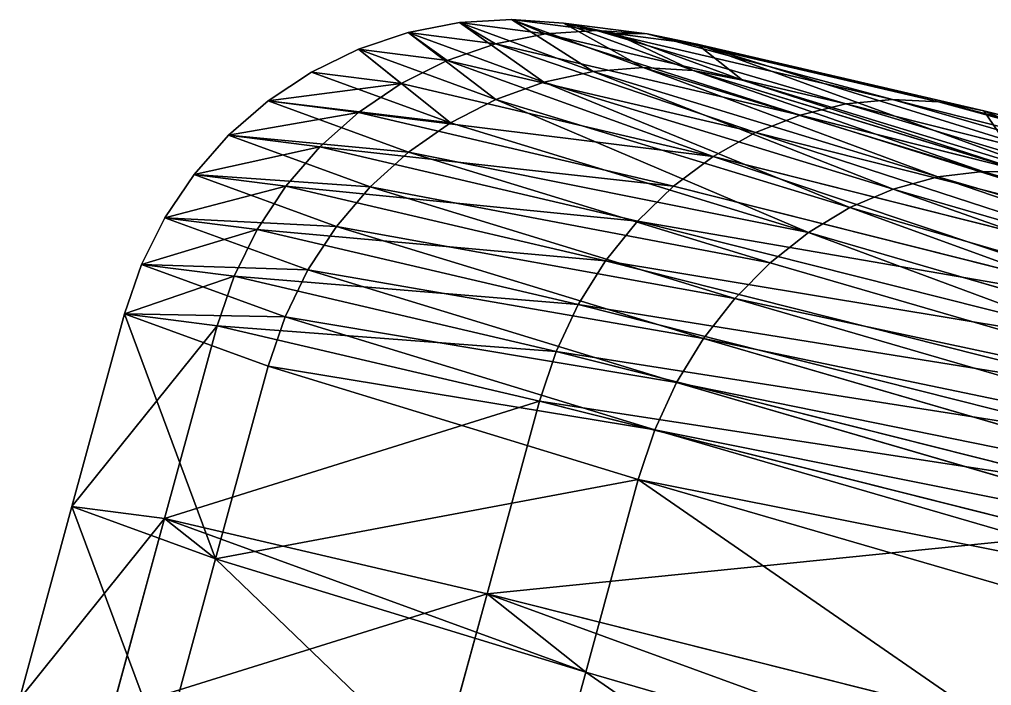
# Model space of a CAD drawing. Header units: millimetres. Extents: x 356.7 to 443, y 110.3 to 191.8.
# Drawn here: x 373.306 to 375.74, y 190.116 to 191.784 of the extents above; entities that cross this region are included whole.
import ezdxf

# ---------------------------------------------------------------- set-up
doc = ezdxf.new("R2010")
doc.units = ezdxf.units.MM

msp = doc.modelspace()

# ---------------------------------------------------------------- linework, layer by layer
at = {"extrusion": (0.263067, 0.964679, 0.013815)}
for p, q in [((374.5379, 191.7837, 75.0133), (374.4074, 191.7757, 75.0167)), ((374.5379, 191.7837, 75.0133), (374.868, 191.6633, 77.1404)), ((374.7506, 191.7564, 72.868), (374.5379, 191.7837, 75.0133)), ((374.6684, 191.7747, 75.0095), (374.5379, 191.7837, 75.0133)), ((374.4074, 191.7757, 75.0167), (374.279, 191.7507, 75.0197)), ((374.6233, 191.748, 72.8392), (374.4074, 191.7757, 75.0167)), ((374.4074, 191.7757, 75.0167), (374.7424, 191.6534, 77.1757)), ((374.7506, 191.7564, 72.868), (374.6233, 191.748, 72.8392)), ((374.6684, 191.7747, 75.0095), (374.9933, 191.6561, 77.1036)), ((374.7965, 191.7486, 75.0054), (374.6684, 191.7747, 75.0095)), ((374.8778, 191.7478, 72.8975), (374.6684, 191.7747, 75.0095)), ((375.4916, 191.5833, 70.8507), (374.7506, 191.7564, 72.868)), ((374.8778, 191.7478, 72.8975), (374.7506, 191.7564, 72.868)), ((374.279, 191.7507, 75.0197), (374.155, 191.7091, 75.0222)), ((374.498, 191.7226, 72.8117), (374.279, 191.7507, 75.0197)), ((374.279, 191.7507, 75.0197), (374.6187, 191.6267, 77.2089)), ((374.6233, 191.748, 72.8392), (374.498, 191.7226, 72.8117)), ((375.3754, 191.5722, 70.7917), (374.6233, 191.748, 72.8392)), ((374.7965, 191.7486, 75.0054), (375.1162, 191.6319, 77.0659)), ((375.0025, 191.7222, 72.9273), (374.7965, 191.7486, 75.0054)), ((375.6072, 191.5773, 70.9116), (374.8778, 191.7478, 72.8975)), ((375.0025, 191.7222, 72.9273), (374.8778, 191.7478, 72.8975)), ((374.155, 191.7091, 75.0222), (374.0375, 191.6517, 75.0241)), ((374.3768, 191.6807, 72.786), (374.155, 191.7091, 75.0222)), ((374.155, 191.7091, 75.0222), (374.4991, 191.5835, 77.2394)), ((374.498, 191.7226, 72.8117), (374.3768, 191.6807, 72.786)), ((375.2606, 191.5443, 70.7356), (374.498, 191.7226, 72.8117)), ((375.7203, 191.5545, 70.9733), (375.0025, 191.7222, 72.9273)), ((374.3768, 191.6807, 72.786), (374.2618, 191.623, 72.7624)), ((375.1492, 191.5002, 70.6833), (374.3768, 191.6807, 72.786)), ((374.868, 191.6633, 77.1404), (374.7424, 191.6534, 77.1757)), ((374.868, 191.6633, 77.1404), (375.7183, 191.4032, 79.1045)), ((374.9933, 191.6561, 77.1036), (374.868, 191.6633, 77.1404)), ((374.0375, 191.6517, 75.0241), (373.9285, 191.5795, 75.0256)), ((374.2618, 191.623, 72.7624), (374.0375, 191.6517, 75.0241)), ((374.0375, 191.6517, 75.0241), (374.3855, 191.5247, 77.2668)), ((374.7424, 191.6534, 77.1757), (374.6187, 191.6267, 77.2089)), ((374.7424, 191.6534, 77.1757), (375.6055, 191.3895, 79.1693)), ((375.1162, 191.6319, 77.0659), (374.9933, 191.6561, 77.1036)), ((374.9933, 191.6561, 77.1036), (375.8304, 191.4001, 79.0372)), ((374.2618, 191.623, 72.7624), (374.1549, 191.5505, 72.7414)), ((375.043, 191.4404, 70.6357), (374.2618, 191.623, 72.7624)), ((374.6187, 191.6267, 77.2089), (374.4991, 191.5835, 77.2394)), ((374.6187, 191.6267, 77.2089), (375.4939, 191.3591, 79.2304)), ((375.1162, 191.6319, 77.0659), (375.9399, 191.3801, 78.9684)), ((373.9285, 191.5795, 75.0256), (373.8298, 191.4937, 75.0264)), ((373.9285, 191.5795, 75.0256), (374.2799, 191.4512, 77.2904)), ((374.1549, 191.5505, 72.7414), (373.9285, 191.5795, 75.0256)), ((374.4991, 191.5835, 77.2394), (374.3855, 191.5247, 77.2668)), ((374.4991, 191.5835, 77.2394), (375.3855, 191.3125, 79.2867)), ((375.3754, 191.5722, 70.7917), (375.2606, 191.5443, 70.7356)), ((375.4916, 191.5833, 70.8507), (375.3754, 191.5722, 70.7917)), ((376.6125, 191.2603, 69.0138), (375.3754, 191.5722, 70.7917)), ((376.7104, 191.276, 69.0991), (375.4916, 191.5833, 70.8507)), ((375.6072, 191.5773, 70.9116), (375.4916, 191.5833, 70.8507)), ((376.8071, 191.2748, 69.1872), (375.6072, 191.5773, 70.9116)), ((375.7203, 191.5545, 70.9733), (375.6072, 191.5773, 70.9116)), ((374.1549, 191.5505, 72.7414), (374.0581, 191.4644, 72.7234)), ((374.9439, 191.3661, 70.5936), (374.1549, 191.5505, 72.7414)), ((375.2606, 191.5443, 70.7356), (375.1492, 191.5002, 70.6833)), ((376.515, 191.2281, 68.9327), (375.2606, 191.5443, 70.7356)), ((376.9009, 191.2568, 69.2765), (375.7203, 191.5545, 70.9733)), ((374.3855, 191.5247, 77.2668), (374.2799, 191.4512, 77.2904)), ((374.3855, 191.5247, 77.2668), (375.282, 191.2506, 79.3374)), ((373.8298, 191.4937, 75.0264), (373.7431, 191.3957, 75.0266)), ((373.8298, 191.4937, 75.0264), (374.1841, 191.3643, 77.3099)), ((374.0581, 191.4644, 72.7234), (373.8298, 191.4937, 75.0264)), ((375.1492, 191.5002, 70.6833), (375.043, 191.4404, 70.6357)), ((376.4196, 191.1799, 68.8574), (375.1492, 191.5002, 70.6833)), ((374.0581, 191.4644, 72.7234), (373.9729, 191.3662, 72.7086)), ((374.8536, 191.2785, 70.5578), (374.0581, 191.4644, 72.7234)), ((374.2799, 191.4512, 77.2904), (374.1841, 191.3643, 77.3099)), ((374.2799, 191.4512, 77.2904), (375.1853, 191.1744, 79.3816)), ((375.043, 191.4404, 70.6357), (374.9439, 191.3661, 70.5936)), ((376.3279, 191.1164, 68.7889), (375.043, 191.4404, 70.6357)), ((373.7431, 191.3957, 75.0266), (373.67, 191.2872, 75.0263)), ((373.7431, 191.3957, 75.0266), (374.0998, 191.2655, 77.3251)), ((373.9729, 191.3662, 72.7086), (373.7431, 191.3957, 75.0266)), ((375.7183, 191.4032, 79.1045), (375.6055, 191.3895, 79.1693)), ((375.7183, 191.4032, 79.1045), (377.031, 191.0214, 80.7716)), ((375.8304, 191.4001, 79.0372), (375.7183, 191.4032, 79.1045)), ((375.6055, 191.3895, 79.1693), (375.4939, 191.3591, 79.2304)), ((375.6055, 191.3895, 79.1693), (376.9379, 191.0019, 80.8614)), ((373.9729, 191.3662, 72.7086), (373.9009, 191.2576, 72.6973)), ((374.7736, 191.1791, 70.5289), (373.9729, 191.3662, 72.7086)), ((374.1841, 191.3643, 77.3099), (374.0998, 191.2655, 77.3251)), ((374.1841, 191.3643, 77.3099), (375.097, 191.0852, 79.4184)), ((374.9439, 191.3661, 70.5936), (374.8536, 191.2785, 70.5578)), ((376.2416, 191.0389, 68.7286), (374.9439, 191.3661, 70.5936)), ((375.4939, 191.3591, 79.2304), (375.3855, 191.3125, 79.2867)), ((375.4939, 191.3591, 79.2304), (376.845, 190.9661, 80.9462)), ((375.3855, 191.3125, 79.2867), (375.282, 191.2506, 79.3374)), ((375.3855, 191.3125, 79.2867), (376.7538, 190.9145, 81.0245)), ((373.67, 191.2872, 75.0263), (373.6116, 191.1702, 75.0253)), ((373.9009, 191.2576, 72.6973), (373.67, 191.2872, 75.0263)), ((373.67, 191.2872, 75.0263), (374.0283, 191.1564, 77.3356)), ((374.8536, 191.2785, 70.5578), (374.7736, 191.1791, 70.5289)), ((376.162, 190.9486, 68.6774), (374.8536, 191.2785, 70.5578)), ((373.9009, 191.2576, 72.6973), (373.8432, 191.1405, 72.6897)), ((374.7053, 191.0696, 70.5074), (373.9009, 191.2576, 72.6973)), ((374.0998, 191.2655, 77.3251), (374.0283, 191.1564, 77.3356)), ((374.0998, 191.2655, 77.3251), (375.0186, 190.9845, 79.4473)), ((375.282, 191.2506, 79.3374), (375.1853, 191.1744, 79.3816)), ((375.282, 191.2506, 79.3374), (376.6659, 190.848, 81.095)), ((374.7736, 191.1791, 70.5289), (374.7053, 191.0696, 70.5074)), ((376.0905, 190.847, 68.6362), (374.7736, 191.1791, 70.5289)), ((375.1853, 191.1744, 79.3816), (375.097, 191.0852, 79.4184)), ((375.1853, 191.1744, 79.3816), (376.5829, 190.7678, 81.1566)), ((373.6116, 191.1702, 75.0253), (373.569, 191.0465, 75.0238)), ((373.8432, 191.1405, 72.6897), (373.6116, 191.1702, 75.0253)), ((373.6116, 191.1702, 75.0253), (373.971, 191.039, 77.3412)), ((374.0283, 191.1564, 77.3356), (373.971, 191.039, 77.3412)), ((374.0283, 191.1564, 77.3356), (374.9515, 190.8742, 79.4678)), ((373.8432, 191.1405, 72.6897), (373.8008, 191.0168, 72.686)), ((374.6499, 190.9519, 70.4936), (373.8432, 191.1405, 72.6897)), ((375.097, 191.0852, 79.4184), (375.0186, 190.9845, 79.4473)), ((375.097, 191.0852, 79.4184), (376.5062, 190.6753, 81.2081)), ((374.7053, 191.0696, 70.5074), (374.6499, 190.9519, 70.4936)), ((376.0285, 190.736, 68.6057), (374.7053, 191.0696, 70.5074)), ((373.4375, 190.5642, 75.0169), (373.569, 191.0465, 75.0238)), ((373.569, 191.0465, 75.0238), (373.9287, 190.9152, 77.3419)), ((373.8008, 191.0168, 72.686), (373.569, 191.0465, 75.0238)), ((373.971, 191.039, 77.3412), (373.9287, 190.9152, 77.3419)), ((373.971, 191.039, 77.3412), (374.8968, 190.7559, 79.4795)), ((373.6693, 190.5344, 72.6791), (373.8008, 191.0168, 72.686)), ((374.6083, 190.828, 70.4877), (373.8008, 191.0168, 72.686)), ((375.0186, 190.9845, 79.4473), (374.9515, 190.8742, 79.4678)), ((375.0186, 190.9845, 79.4473), (376.437, 190.572, 81.2487)), ((374.6499, 190.9519, 70.4936), (374.6083, 190.828, 70.4877)), ((375.9768, 190.6174, 68.5865), (374.6499, 190.9519, 70.4936)), ((373.7972, 190.4329, 77.335), (373.9287, 190.9152, 77.3419)), ((373.9287, 190.9152, 77.3419), (374.8554, 190.6319, 79.4822)), ((374.9515, 190.8742, 79.4678), (374.8968, 190.7559, 79.4795)), ((374.9515, 190.8742, 79.4678), (376.3765, 190.4596, 81.2776)), ((374.4768, 190.3457, 70.4808), (374.6083, 190.828, 70.4877)), ((375.9365, 190.4932, 68.5788), (374.6083, 190.828, 70.4877)), ((374.8968, 190.7559, 79.4795), (374.8554, 190.6319, 79.4822)), ((374.8968, 190.7559, 79.4795), (376.3259, 190.3402, 81.2945)), ((374.7239, 190.1495, 79.4753), (374.8554, 190.6319, 79.4822)), ((374.8554, 190.6319, 79.4822), (376.2859, 190.2157, 81.2989)), ((373.306, 190.0818, 75.01), (373.4375, 190.5642, 75.0169)), ((373.4375, 190.5642, 75.0169), (373.6693, 190.5344, 72.6791)), ((373.7972, 190.4329, 77.335), (373.4375, 190.5642, 75.0169)), ((373.5378, 190.0521, 72.6722), (373.6693, 190.5344, 72.6791)), ((373.6693, 190.5344, 72.6791), (374.4768, 190.3457, 70.4808)), ((373.6656, 189.9505, 77.328), (373.7972, 190.4329, 77.335)), ((374.7239, 190.1495, 79.4753), (373.7972, 190.4329, 77.335)), ((374.3453, 189.8634, 70.4739), (374.4768, 190.3457, 70.4808)), ((374.4768, 190.3457, 70.4808), (375.805, 190.0108, 68.5719)), ((374.5923, 189.6672, 79.4684), (374.7239, 190.1495, 79.4753)), ((376.1544, 189.7334, 81.292), (374.7239, 190.1495, 79.4753))]:
    msp.add_line(p, q, dxfattribs=at)

# ---------------------------------------------------------------- meshes
at = {"color": 160, "true_color": 0x3232ff}
mesh = msp.add_polyface(dxfattribs=at)
corners = [(374.7424, 191.6534, 77.1757), (374.5379, 191.7837, 75.0133), (374.4074, 191.7757, 75.0167), (374.868, 191.6633, 77.1404)]
mesh.append_faces([[corners[k] for k in face] for face in [(0, 1, 2), (1, 0, 3)]], dxfattribs={"vtx0": -1, "color": 160})
mesh = msp.add_polyface(dxfattribs=at)
corners = [(374.5379, 191.7837, 75.0133), (374.6233, 191.748, 72.8392), (374.4074, 191.7757, 75.0167), (374.7506, 191.7564, 72.868)]
mesh.append_faces([[corners[k] for k in face] for face in [(0, 1, 2), (1, 0, 3)]], dxfattribs={"vtx0": -1, "color": 160})
mesh = msp.add_polyface(dxfattribs=at)
corners = [(374.868, 191.6633, 77.1404), (374.6684, 191.7747, 75.0095), (374.5379, 191.7837, 75.0133), (374.9933, 191.6561, 77.1036)]
mesh.append_faces([[corners[k] for k in face] for face in [(0, 1, 2), (1, 0, 3)]], dxfattribs={"vtx0": -1, "color": 160})
mesh = msp.add_polyface(dxfattribs=at)
corners = [(374.6684, 191.7747, 75.0095), (374.7506, 191.7564, 72.868), (374.5379, 191.7837, 75.0133), (374.8778, 191.7478, 72.8975)]
mesh.append_faces([[corners[k] for k in face] for face in [(0, 1, 2), (1, 0, 3)]], dxfattribs={"vtx0": -1, "color": 160})
mesh = msp.add_polyface(dxfattribs=at)
corners = [(374.6187, 191.6267, 77.2089), (374.4074, 191.7757, 75.0167), (374.279, 191.7507, 75.0197), (374.7424, 191.6534, 77.1757)]
mesh.append_faces([[corners[k] for k in face] for face in [(0, 1, 2), (1, 0, 3)]], dxfattribs={"vtx0": -1, "color": 160})
mesh = msp.add_polyface(dxfattribs=at)
corners = [(374.4074, 191.7757, 75.0167), (374.498, 191.7226, 72.8117), (374.279, 191.7507, 75.0197), (374.6233, 191.748, 72.8392)]
mesh.append_faces([[corners[k] for k in face] for face in [(0, 1, 2), (1, 0, 3)]], dxfattribs={"vtx0": -1, "color": 160})
mesh = msp.add_polyface(dxfattribs=at)
corners = [(374.7506, 191.7564, 72.868), (375.3754, 191.5722, 70.7917), (374.6233, 191.748, 72.8392), (375.4916, 191.5833, 70.8507)]
mesh.append_faces([[corners[k] for k in face] for face in [(0, 1, 2), (1, 0, 3)]], dxfattribs={"vtx0": -1, "color": 160})
mesh = msp.add_polyface(dxfattribs=at)
corners = [(374.9933, 191.6561, 77.1036), (374.7965, 191.7486, 75.0054), (374.6684, 191.7747, 75.0095), (375.1162, 191.6319, 77.0659)]
mesh.append_faces([[corners[k] for k in face] for face in [(0, 1, 2), (1, 0, 3)]], dxfattribs={"vtx0": -1, "color": 160})
mesh = msp.add_polyface(dxfattribs=at)
corners = [(374.7965, 191.7486, 75.0054), (374.8778, 191.7478, 72.8975), (374.6684, 191.7747, 75.0095), (375.0025, 191.7222, 72.9273)]
mesh.append_faces([[corners[k] for k in face] for face in [(0, 1, 2), (1, 0, 3)]], dxfattribs={"vtx0": -1, "color": 160})
mesh = msp.add_polyface(dxfattribs=at)
corners = [(374.8778, 191.7478, 72.8975), (375.4916, 191.5833, 70.8507), (374.7506, 191.7564, 72.868), (375.6072, 191.5773, 70.9116)]
mesh.append_faces([[corners[k] for k in face] for face in [(0, 1, 2), (1, 0, 3)]], dxfattribs={"vtx0": -1, "color": 160})
mesh = msp.add_polyface(dxfattribs=at)
corners = [(374.279, 191.7507, 75.0197), (374.3768, 191.6807, 72.786), (374.155, 191.7091, 75.0222), (374.498, 191.7226, 72.8117)]
mesh.append_faces([[corners[k] for k in face] for face in [(0, 1, 2), (1, 0, 3)]], dxfattribs={"vtx0": -1, "color": 160})
mesh = msp.add_polyface(dxfattribs=at)
corners = [(374.4991, 191.5835, 77.2394), (374.279, 191.7507, 75.0197), (374.155, 191.7091, 75.0222), (374.6187, 191.6267, 77.2089)]
mesh.append_faces([[corners[k] for k in face] for face in [(0, 1, 2), (1, 0, 3)]], dxfattribs={"vtx0": -1, "color": 160})
mesh = msp.add_polyface(dxfattribs=at)
corners = [(374.6233, 191.748, 72.8392), (375.2606, 191.5443, 70.7356), (374.498, 191.7226, 72.8117), (375.3754, 191.5722, 70.7917)]
mesh.append_faces([[corners[k] for k in face] for face in [(0, 1, 2), (1, 0, 3)]], dxfattribs={"vtx0": -1, "color": 160})
mesh = msp.add_polyface(dxfattribs=at)
corners = [(375.1162, 191.6319, 77.0659), (375.0025, 191.7222, 72.9273), (374.7965, 191.7486, 75.0054), (375.9399, 191.3801, 78.9684), (375.7692, 191.4839, 74.9729), (376.0486, 191.3819, 76.7736), (377.2115, 191.0102, 80.5833), (376.7685, 191.1618, 78.4363), (377.8797, 190.8385, 79.8475), (378.8442, 190.5475, 81.8005), (379.3066, 190.4342, 80.9113), (380.7269, 190.0236, 82.537), (380.9519, 189.9763, 81.555), (382.7312, 189.474, 82.7428), (382.7035, 189.496, 81.7347), (384.7205, 188.9364, 82.4036), (384.442, 189.0262, 81.4384), (386.049, 188.5987, 80.686), (386.5593, 188.4473, 81.5427), (387.4149, 188.2428, 79.529), (388.1223, 188.0401, 80.2188), (388.4466, 187.9827, 78.0461), (389.3028, 187.7424, 78.522), (389.0739, 187.8361, 76.3385), (389.254, 187.813, 74.5224), (390.0206, 187.5747, 76.568), (375.7203, 191.5545, 70.9733), (375.9493, 191.4608, 73.1568), (376.9009, 191.2568, 69.2765), (376.5765, 191.3142, 71.4492), (377.6083, 191.054, 69.9663), (378.4638, 190.8496, 67.9526), (378.9742, 190.6981, 68.8093), (380.3026, 190.3605, 67.0917), (380.5811, 190.2707, 68.057), (382.292, 189.8228, 66.7526), (382.3196, 189.8008, 67.7606), (384.0712, 189.3206, 67.9404), (384.2963, 189.2733, 66.9583), (385.7166, 188.8627, 68.5841), (386.1789, 188.7494, 67.6949), (387.1434, 188.4584, 69.6478), (387.8117, 188.2867, 68.912), (388.2547, 188.1351, 71.0591), (389.0832, 187.9168, 70.5269), (388.9745, 187.915, 72.7217), (389.9069, 187.6649, 72.4294), (390.2267, 187.5482, 74.4899)]
mesh.append_faces([[corners[k] for k in face] for face in [(0, 1, 2), (46, 25, 47)]], dxfattribs={"vtx0": -1, "color": 160})
mesh.append_faces([[corners[k] for k in face] for face in [(4, 3, 5), (5, 6, 7), (7, 6, 8), (8, 9, 10), (10, 11, 12), (12, 13, 14), (14, 15, 16), (16, 15, 17), (17, 18, 19), (19, 20, 21), (21, 22, 23), (23, 22, 24), (26, 27, 28), (28, 30, 31), (31, 32, 33), (33, 34, 35), (35, 37, 38), (38, 39, 40), (40, 41, 42), (42, 43, 44), (44, 24, 46)]], dxfattribs={"vtx0": -1, "vtx1": -1, "color": 160})
mesh.append_faces([[corners[k] for k in face] for face in [(1, 3, 4), (46, 24, 25)]], dxfattribs={"vtx0": -1, "vtx1": -1, "vtx2": -1, "color": 160})
mesh.append_faces([[corners[k] for k in face] for face in [(1, 0, 3), (5, 3, 6), (8, 6, 9), (10, 9, 11), (12, 11, 13), (14, 13, 15), (17, 15, 18), (19, 18, 20), (21, 20, 22), (24, 22, 25), (4, 26, 1), (26, 4, 27), (28, 27, 29), (28, 29, 30), (31, 30, 32), (33, 32, 34), (35, 34, 36), (35, 36, 37), (38, 37, 39), (40, 39, 41), (42, 41, 43), (44, 43, 45), (44, 45, 24)]], dxfattribs={"vtx0": -1, "vtx2": -1, "color": 160})
mesh = msp.add_polyface(dxfattribs=at)
corners = [(375.0025, 191.7222, 72.9273), (375.6072, 191.5773, 70.9116), (374.8778, 191.7478, 72.8975), (375.7203, 191.5545, 70.9733)]
mesh.append_faces([[corners[k] for k in face] for face in [(0, 1, 2), (1, 0, 3)]], dxfattribs={"vtx0": -1, "color": 160})
mesh = msp.add_polyface(dxfattribs=at)
corners = [(374.155, 191.7091, 75.0222), (374.2618, 191.623, 72.7624), (374.0375, 191.6517, 75.0241), (374.3768, 191.6807, 72.786)]
mesh.append_faces([[corners[k] for k in face] for face in [(0, 1, 2), (1, 0, 3)]], dxfattribs={"vtx0": -1, "color": 160})
mesh = msp.add_polyface(dxfattribs=at)
corners = [(374.3855, 191.5247, 77.2668), (374.155, 191.7091, 75.0222), (374.0375, 191.6517, 75.0241), (374.4991, 191.5835, 77.2394)]
mesh.append_faces([[corners[k] for k in face] for face in [(0, 1, 2), (1, 0, 3)]], dxfattribs={"vtx0": -1, "color": 160})
mesh = msp.add_polyface(dxfattribs=at)
corners = [(374.498, 191.7226, 72.8117), (375.1492, 191.5002, 70.6833), (374.3768, 191.6807, 72.786), (375.2606, 191.5443, 70.7356)]
mesh.append_faces([[corners[k] for k in face] for face in [(0, 1, 2), (1, 0, 3)]], dxfattribs={"vtx0": -1, "color": 160})
mesh = msp.add_polyface(dxfattribs=at)
corners = [(374.3768, 191.6807, 72.786), (375.043, 191.4404, 70.6357), (374.2618, 191.623, 72.7624), (375.1492, 191.5002, 70.6833)]
mesh.append_faces([[corners[k] for k in face] for face in [(0, 1, 2), (1, 0, 3)]], dxfattribs={"vtx0": -1, "color": 160})
mesh = msp.add_polyface(dxfattribs=at)
corners = [(375.6055, 191.3895, 79.1693), (374.868, 191.6633, 77.1404), (374.7424, 191.6534, 77.1757), (375.7183, 191.4032, 79.1045)]
mesh.append_faces([[corners[k] for k in face] for face in [(0, 1, 2), (1, 0, 3)]], dxfattribs={"vtx0": -1, "color": 160})
mesh = msp.add_polyface(dxfattribs=at)
corners = [(375.7183, 191.4032, 79.1045), (374.9933, 191.6561, 77.1036), (374.868, 191.6633, 77.1404), (375.8304, 191.4001, 79.0372)]
mesh.append_faces([[corners[k] for k in face] for face in [(0, 1, 2), (1, 0, 3)]], dxfattribs={"vtx0": -1, "color": 160})
mesh = msp.add_polyface(dxfattribs=at)
corners = [(374.2618, 191.623, 72.7624), (373.9285, 191.5795, 75.0256), (374.0375, 191.6517, 75.0241), (374.1549, 191.5505, 72.7414)]
mesh.append_faces([[corners[k] for k in face] for face in [(0, 1, 2), (1, 0, 3)]], dxfattribs={"vtx0": -1, "color": 160})
mesh = msp.add_polyface(dxfattribs=at)
corners = [(374.3855, 191.5247, 77.2668), (373.9285, 191.5795, 75.0256), (374.2799, 191.4512, 77.2904), (374.0375, 191.6517, 75.0241)]
mesh.append_faces([[corners[k] for k in face] for face in [(0, 1, 2), (1, 0, 3)]], dxfattribs={"vtx0": -1, "color": 160})
mesh = msp.add_polyface(dxfattribs=at)
corners = [(375.4939, 191.3591, 79.2304), (374.7424, 191.6534, 77.1757), (374.6187, 191.6267, 77.2089), (375.6055, 191.3895, 79.1693)]
mesh.append_faces([[corners[k] for k in face] for face in [(0, 1, 2), (1, 0, 3)]], dxfattribs={"vtx0": -1, "color": 160})
mesh = msp.add_polyface(dxfattribs=at)
corners = [(375.8304, 191.4001, 79.0372), (375.1162, 191.6319, 77.0659), (374.9933, 191.6561, 77.1036), (375.9399, 191.3801, 78.9684)]
mesh.append_faces([[corners[k] for k in face] for face in [(0, 1, 2), (1, 0, 3)]], dxfattribs={"vtx0": -1, "color": 160})
mesh = msp.add_polyface(dxfattribs=at)
corners = [(375.043, 191.4404, 70.6357), (374.1549, 191.5505, 72.7414), (374.2618, 191.623, 72.7624), (374.9439, 191.3661, 70.5936)]
mesh.append_faces([[corners[k] for k in face] for face in [(0, 1, 2), (1, 0, 3)]], dxfattribs={"vtx0": -1, "color": 160})
mesh = msp.add_polyface(dxfattribs=at)
corners = [(375.3855, 191.3125, 79.2867), (374.6187, 191.6267, 77.2089), (374.4991, 191.5835, 77.2394), (375.4939, 191.3591, 79.2304)]
mesh.append_faces([[corners[k] for k in face] for face in [(0, 1, 2), (1, 0, 3)]], dxfattribs={"vtx0": -1, "color": 160})
mesh = msp.add_polyface(dxfattribs=at)
corners = [(374.1549, 191.5505, 72.7414), (373.8298, 191.4937, 75.0264), (373.9285, 191.5795, 75.0256), (374.0581, 191.4644, 72.7234)]
mesh.append_faces([[corners[k] for k in face] for face in [(0, 1, 2), (1, 0, 3)]], dxfattribs={"vtx0": -1, "color": 160})
mesh = msp.add_polyface(dxfattribs=at)
corners = [(374.2799, 191.4512, 77.2904), (373.8298, 191.4937, 75.0264), (374.1841, 191.3643, 77.3099), (373.9285, 191.5795, 75.0256)]
mesh.append_faces([[corners[k] for k in face] for face in [(0, 1, 2), (1, 0, 3)]], dxfattribs={"vtx0": -1, "color": 160})
mesh = msp.add_polyface(dxfattribs=at)
corners = [(375.282, 191.2506, 79.3374), (374.4991, 191.5835, 77.2394), (374.3855, 191.5247, 77.2668), (375.3855, 191.3125, 79.2867)]
mesh.append_faces([[corners[k] for k in face] for face in [(0, 1, 2), (1, 0, 3)]], dxfattribs={"vtx0": -1, "color": 160})
mesh = msp.add_polyface(dxfattribs=at)
corners = [(375.3754, 191.5722, 70.7917), (376.515, 191.2281, 68.9327), (375.2606, 191.5443, 70.7356), (376.6125, 191.2603, 69.0138)]
mesh.append_faces([[corners[k] for k in face] for face in [(0, 1, 2), (1, 0, 3)]], dxfattribs={"vtx0": -1, "color": 160})
mesh = msp.add_polyface(dxfattribs=at)
corners = [(375.4916, 191.5833, 70.8507), (376.6125, 191.2603, 69.0138), (375.3754, 191.5722, 70.7917), (376.7104, 191.276, 69.0991)]
mesh.append_faces([[corners[k] for k in face] for face in [(0, 1, 2), (1, 0, 3)]], dxfattribs={"vtx0": -1, "color": 160})
mesh = msp.add_polyface(dxfattribs=at)
corners = [(375.6072, 191.5773, 70.9116), (376.7104, 191.276, 69.0991), (375.4916, 191.5833, 70.8507), (376.8071, 191.2748, 69.1872)]
mesh.append_faces([[corners[k] for k in face] for face in [(0, 1, 2), (1, 0, 3)]], dxfattribs={"vtx0": -1, "color": 160})
mesh = msp.add_polyface(dxfattribs=at)
corners = [(375.7203, 191.5545, 70.9733), (376.8071, 191.2748, 69.1872), (375.6072, 191.5773, 70.9116), (376.9009, 191.2568, 69.2765)]
mesh.append_faces([[corners[k] for k in face] for face in [(0, 1, 2), (1, 0, 3)]], dxfattribs={"vtx0": -1, "color": 160})
mesh = msp.add_polyface(dxfattribs=at)
corners = [(374.9439, 191.3661, 70.5936), (374.0581, 191.4644, 72.7234), (374.1549, 191.5505, 72.7414), (374.8536, 191.2785, 70.5578)]
mesh.append_faces([[corners[k] for k in face] for face in [(0, 1, 2), (1, 0, 3)]], dxfattribs={"vtx0": -1, "color": 160})
mesh = msp.add_polyface(dxfattribs=at)
corners = [(375.2606, 191.5443, 70.7356), (376.4196, 191.1799, 68.8574), (375.1492, 191.5002, 70.6833), (376.515, 191.2281, 68.9327)]
mesh.append_faces([[corners[k] for k in face] for face in [(0, 1, 2), (1, 0, 3)]], dxfattribs={"vtx0": -1, "color": 160})
mesh = msp.add_polyface(dxfattribs=at)
corners = [(375.282, 191.2506, 79.3374), (374.2799, 191.4512, 77.2904), (375.1853, 191.1744, 79.3816), (374.3855, 191.5247, 77.2668)]
mesh.append_faces([[corners[k] for k in face] for face in [(0, 1, 2), (1, 0, 3)]], dxfattribs={"vtx0": -1, "color": 160})
mesh = msp.add_polyface(dxfattribs=at)
corners = [(374.1841, 191.3643, 77.3099), (373.7431, 191.3957, 75.0266), (374.0998, 191.2655, 77.3251), (373.8298, 191.4937, 75.0264)]
mesh.append_faces([[corners[k] for k in face] for face in [(0, 1, 2), (1, 0, 3)]], dxfattribs={"vtx0": -1, "color": 160})
mesh = msp.add_polyface(dxfattribs=at)
corners = [(374.0581, 191.4644, 72.7234), (373.7431, 191.3957, 75.0266), (373.8298, 191.4937, 75.0264), (373.9729, 191.3662, 72.7086)]
mesh.append_faces([[corners[k] for k in face] for face in [(0, 1, 2), (1, 0, 3)]], dxfattribs={"vtx0": -1, "color": 160})
mesh = msp.add_polyface(dxfattribs=at)
corners = [(375.1492, 191.5002, 70.6833), (376.3279, 191.1164, 68.7889), (375.043, 191.4404, 70.6357), (376.4196, 191.1799, 68.8574)]
mesh.append_faces([[corners[k] for k in face] for face in [(0, 1, 2), (1, 0, 3)]], dxfattribs={"vtx0": -1, "color": 160})
mesh = msp.add_polyface(dxfattribs=at)
corners = [(374.8536, 191.2785, 70.5578), (373.9729, 191.3662, 72.7086), (374.0581, 191.4644, 72.7234), (374.7736, 191.1791, 70.5289)]
mesh.append_faces([[corners[k] for k in face] for face in [(0, 1, 2), (1, 0, 3)]], dxfattribs={"vtx0": -1, "color": 160})
mesh = msp.add_polyface(dxfattribs=at)
corners = [(375.1853, 191.1744, 79.3816), (374.1841, 191.3643, 77.3099), (375.097, 191.0852, 79.4184), (374.2799, 191.4512, 77.2904)]
mesh.append_faces([[corners[k] for k in face] for face in [(0, 1, 2), (1, 0, 3)]], dxfattribs={"vtx0": -1, "color": 160})
mesh = msp.add_polyface(dxfattribs=at)
corners = [(375.043, 191.4404, 70.6357), (376.2416, 191.0389, 68.7286), (374.9439, 191.3661, 70.5936), (376.3279, 191.1164, 68.7889)]
mesh.append_faces([[corners[k] for k in face] for face in [(0, 1, 2), (1, 0, 3)]], dxfattribs={"vtx0": -1, "color": 160})
mesh = msp.add_polyface(dxfattribs=at)
corners = [(374.0998, 191.2655, 77.3251), (373.67, 191.2872, 75.0263), (374.0283, 191.1564, 77.3356), (373.7431, 191.3957, 75.0266)]
mesh.append_faces([[corners[k] for k in face] for face in [(0, 1, 2), (1, 0, 3)]], dxfattribs={"vtx0": -1, "color": 160})
mesh = msp.add_polyface(dxfattribs=at)
corners = [(373.9729, 191.3662, 72.7086), (373.67, 191.2872, 75.0263), (373.7431, 191.3957, 75.0266), (373.9009, 191.2576, 72.6973)]
mesh.append_faces([[corners[k] for k in face] for face in [(0, 1, 2), (1, 0, 3)]], dxfattribs={"vtx0": -1, "color": 160})
mesh = msp.add_polyface(dxfattribs=at)
corners = [(376.9379, 191.0019, 80.8614), (375.7183, 191.4032, 79.1045), (375.6055, 191.3895, 79.1693), (377.031, 191.0214, 80.7716)]
mesh.append_faces([[corners[k] for k in face] for face in [(0, 1, 2), (1, 0, 3)]], dxfattribs={"vtx0": -1, "color": 160})
mesh = msp.add_polyface(dxfattribs=at)
corners = [(377.031, 191.0214, 80.7716), (375.8304, 191.4001, 79.0372), (375.7183, 191.4032, 79.1045), (377.1227, 191.0242, 80.6784)]
mesh.append_faces([[corners[k] for k in face] for face in [(0, 1, 2), (1, 0, 3)]], dxfattribs={"vtx0": -1, "color": 160})
mesh = msp.add_polyface(dxfattribs=at)
corners = [(376.845, 190.9661, 80.9462), (375.6055, 191.3895, 79.1693), (375.4939, 191.3591, 79.2304), (376.9379, 191.0019, 80.8614)]
mesh.append_faces([[corners[k] for k in face] for face in [(0, 1, 2), (1, 0, 3)]], dxfattribs={"vtx0": -1, "color": 160})
mesh = msp.add_polyface(dxfattribs=at)
corners = [(374.7736, 191.1791, 70.5289), (373.9009, 191.2576, 72.6973), (373.9729, 191.3662, 72.7086), (374.7053, 191.0696, 70.5074)]
mesh.append_faces([[corners[k] for k in face] for face in [(0, 1, 2), (1, 0, 3)]], dxfattribs={"vtx0": -1, "color": 160})
mesh = msp.add_polyface(dxfattribs=at)
corners = [(375.097, 191.0852, 79.4184), (374.0998, 191.2655, 77.3251), (375.0186, 190.9845, 79.4473), (374.1841, 191.3643, 77.3099)]
mesh.append_faces([[corners[k] for k in face] for face in [(0, 1, 2), (1, 0, 3)]], dxfattribs={"vtx0": -1, "color": 160})
mesh = msp.add_polyface(dxfattribs=at)
corners = [(376.2416, 191.0389, 68.7286), (374.8536, 191.2785, 70.5578), (374.9439, 191.3661, 70.5936), (376.162, 190.9486, 68.6774)]
mesh.append_faces([[corners[k] for k in face] for face in [(0, 1, 2), (1, 0, 3)]], dxfattribs={"vtx0": -1, "color": 160})
mesh = msp.add_polyface(dxfattribs=at)
corners = [(376.7538, 190.9145, 81.0245), (375.4939, 191.3591, 79.2304), (375.3855, 191.3125, 79.2867), (376.845, 190.9661, 80.9462)]
mesh.append_faces([[corners[k] for k in face] for face in [(0, 1, 2), (1, 0, 3)]], dxfattribs={"vtx0": -1, "color": 160})
mesh = msp.add_polyface(dxfattribs=at)
corners = [(376.6659, 190.848, 81.095), (375.3855, 191.3125, 79.2867), (375.282, 191.2506, 79.3374), (376.7538, 190.9145, 81.0245)]
mesh.append_faces([[corners[k] for k in face] for face in [(0, 1, 2), (1, 0, 3)]], dxfattribs={"vtx0": -1, "color": 160})
mesh = msp.add_polyface(dxfattribs=at)
corners = [(373.9009, 191.2576, 72.6973), (373.6116, 191.1702, 75.0253), (373.67, 191.2872, 75.0263), (373.8432, 191.1405, 72.6897)]
mesh.append_faces([[corners[k] for k in face] for face in [(0, 1, 2), (1, 0, 3)]], dxfattribs={"vtx0": -1, "color": 160})
mesh = msp.add_polyface(dxfattribs=at)
corners = [(374.0283, 191.1564, 77.3356), (373.6116, 191.1702, 75.0253), (373.971, 191.039, 77.3412), (373.67, 191.2872, 75.0263)]
mesh.append_faces([[corners[k] for k in face] for face in [(0, 1, 2), (1, 0, 3)]], dxfattribs={"vtx0": -1, "color": 160})
mesh = msp.add_polyface(dxfattribs=at)
corners = [(376.162, 190.9486, 68.6774), (374.7736, 191.1791, 70.5289), (374.8536, 191.2785, 70.5578), (376.0905, 190.847, 68.6362)]
mesh.append_faces([[corners[k] for k in face] for face in [(0, 1, 2), (1, 0, 3)]], dxfattribs={"vtx0": -1, "color": 160})
mesh = msp.add_polyface(dxfattribs=at)
corners = [(374.7053, 191.0696, 70.5074), (373.8432, 191.1405, 72.6897), (373.9009, 191.2576, 72.6973), (374.6499, 190.9519, 70.4936)]
mesh.append_faces([[corners[k] for k in face] for face in [(0, 1, 2), (1, 0, 3)]], dxfattribs={"vtx0": -1, "color": 160})
mesh = msp.add_polyface(dxfattribs=at)
corners = [(375.0186, 190.9845, 79.4473), (374.0283, 191.1564, 77.3356), (374.9515, 190.8742, 79.4678), (374.0998, 191.2655, 77.3251)]
mesh.append_faces([[corners[k] for k in face] for face in [(0, 1, 2), (1, 0, 3)]], dxfattribs={"vtx0": -1, "color": 160})
mesh = msp.add_polyface(dxfattribs=at)
corners = [(376.5829, 190.7678, 81.1566), (375.282, 191.2506, 79.3374), (375.1853, 191.1744, 79.3816), (376.6659, 190.848, 81.095)]
mesh.append_faces([[corners[k] for k in face] for face in [(0, 1, 2), (1, 0, 3)]], dxfattribs={"vtx0": -1, "color": 160})
mesh = msp.add_polyface(dxfattribs=at)
corners = [(376.0905, 190.847, 68.6362), (374.7053, 191.0696, 70.5074), (374.7736, 191.1791, 70.5289), (376.0285, 190.736, 68.6057)]
mesh.append_faces([[corners[k] for k in face] for face in [(0, 1, 2), (1, 0, 3)]], dxfattribs={"vtx0": -1, "color": 160})
mesh = msp.add_polyface(dxfattribs=at)
corners = [(376.5829, 190.7678, 81.1566), (375.097, 191.0852, 79.4184), (376.5062, 190.6753, 81.2081), (375.1853, 191.1744, 79.3816)]
mesh.append_faces([[corners[k] for k in face] for face in [(0, 1, 2), (1, 0, 3)]], dxfattribs={"vtx0": -1, "color": 160})
mesh = msp.add_polyface(dxfattribs=at)
corners = [(373.8432, 191.1405, 72.6897), (373.569, 191.0465, 75.0238), (373.6116, 191.1702, 75.0253), (373.8008, 191.0168, 72.686)]
mesh.append_faces([[corners[k] for k in face] for face in [(0, 1, 2), (1, 0, 3)]], dxfattribs={"vtx0": -1, "color": 160})
mesh = msp.add_polyface(dxfattribs=at)
corners = [(373.971, 191.039, 77.3412), (373.569, 191.0465, 75.0238), (373.9287, 190.9152, 77.3419), (373.6116, 191.1702, 75.0253)]
mesh.append_faces([[corners[k] for k in face] for face in [(0, 1, 2), (1, 0, 3)]], dxfattribs={"vtx0": -1, "color": 160})
mesh = msp.add_polyface(dxfattribs=at)
corners = [(374.9515, 190.8742, 79.4678), (373.971, 191.039, 77.3412), (374.8968, 190.7559, 79.4795), (374.0283, 191.1564, 77.3356)]
mesh.append_faces([[corners[k] for k in face] for face in [(0, 1, 2), (1, 0, 3)]], dxfattribs={"vtx0": -1, "color": 160})
mesh = msp.add_polyface(dxfattribs=at)
corners = [(374.6499, 190.9519, 70.4936), (373.8008, 191.0168, 72.686), (373.8432, 191.1405, 72.6897), (374.6083, 190.828, 70.4877)]
mesh.append_faces([[corners[k] for k in face] for face in [(0, 1, 2), (1, 0, 3)]], dxfattribs={"vtx0": -1, "color": 160})
mesh = msp.add_polyface(dxfattribs=at)
corners = [(376.5062, 190.6753, 81.2081), (375.0186, 190.9845, 79.4473), (376.437, 190.572, 81.2487), (375.097, 191.0852, 79.4184)]
mesh.append_faces([[corners[k] for k in face] for face in [(0, 1, 2), (1, 0, 3)]], dxfattribs={"vtx0": -1, "color": 160})
mesh = msp.add_polyface(dxfattribs=at)
corners = [(376.0285, 190.736, 68.6057), (374.6499, 190.9519, 70.4936), (374.7053, 191.0696, 70.5074), (375.9768, 190.6174, 68.5865)]
mesh.append_faces([[corners[k] for k in face] for face in [(0, 1, 2), (1, 0, 3)]], dxfattribs={"vtx0": -1, "color": 160})
mesh = msp.add_polyface(dxfattribs=at)
corners = [(373.8008, 191.0168, 72.686), (373.4375, 190.5642, 75.0169), (373.569, 191.0465, 75.0238), (373.6693, 190.5344, 72.6791)]
mesh.append_faces([[corners[k] for k in face] for face in [(0, 1, 2), (1, 0, 3)]], dxfattribs={"vtx0": -1, "color": 160})
mesh = msp.add_polyface(dxfattribs=at)
corners = [(373.569, 191.0465, 75.0238), (373.7972, 190.4329, 77.335), (373.9287, 190.9152, 77.3419), (373.4375, 190.5642, 75.0169)]
mesh.append_faces([[corners[k] for k in face] for face in [(0, 1, 2), (1, 0, 3)]], dxfattribs={"vtx0": -1, "color": 160})
mesh = msp.add_polyface(dxfattribs=at)
corners = [(374.8968, 190.7559, 79.4795), (373.9287, 190.9152, 77.3419), (374.8554, 190.6319, 79.4822), (373.971, 191.039, 77.3412)]
mesh.append_faces([[corners[k] for k in face] for face in [(0, 1, 2), (1, 0, 3)]], dxfattribs={"vtx0": -1, "color": 160})
mesh = msp.add_polyface(dxfattribs=at)
corners = [(374.6083, 190.828, 70.4877), (373.6693, 190.5344, 72.6791), (373.8008, 191.0168, 72.686), (374.4768, 190.3457, 70.4808)]
mesh.append_faces([[corners[k] for k in face] for face in [(0, 1, 2), (1, 0, 3)]], dxfattribs={"vtx0": -1, "color": 160})
mesh = msp.add_polyface(dxfattribs=at)
corners = [(376.437, 190.572, 81.2487), (374.9515, 190.8742, 79.4678), (376.3765, 190.4596, 81.2776), (375.0186, 190.9845, 79.4473)]
mesh.append_faces([[corners[k] for k in face] for face in [(0, 1, 2), (1, 0, 3)]], dxfattribs={"vtx0": -1, "color": 160})
mesh = msp.add_polyface(dxfattribs=at)
corners = [(375.9768, 190.6174, 68.5865), (374.6083, 190.828, 70.4877), (374.6499, 190.9519, 70.4936), (375.9365, 190.4932, 68.5788)]
mesh.append_faces([[corners[k] for k in face] for face in [(0, 1, 2), (1, 0, 3)]], dxfattribs={"vtx0": -1, "color": 160})
mesh = msp.add_polyface(dxfattribs=at)
corners = [(374.8554, 190.6319, 79.4822), (373.7972, 190.4329, 77.335), (374.7239, 190.1495, 79.4753), (373.9287, 190.9152, 77.3419)]
mesh.append_faces([[corners[k] for k in face] for face in [(0, 1, 2), (1, 0, 3)]], dxfattribs={"vtx0": -1, "color": 160})
mesh = msp.add_polyface(dxfattribs=at)
corners = [(376.3765, 190.4596, 81.2776), (374.8968, 190.7559, 79.4795), (376.3259, 190.3402, 81.2945), (374.9515, 190.8742, 79.4678)]
mesh.append_faces([[corners[k] for k in face] for face in [(0, 1, 2), (1, 0, 3)]], dxfattribs={"vtx0": -1, "color": 160})
mesh = msp.add_polyface(dxfattribs=at)
corners = [(375.9365, 190.4932, 68.5788), (374.4768, 190.3457, 70.4808), (374.6083, 190.828, 70.4877), (375.805, 190.0108, 68.5719)]
mesh.append_faces([[corners[k] for k in face] for face in [(0, 1, 2), (1, 0, 3)]], dxfattribs={"vtx0": -1, "color": 160})
mesh = msp.add_polyface(dxfattribs=at)
corners = [(376.3259, 190.3402, 81.2945), (374.8554, 190.6319, 79.4822), (376.2859, 190.2157, 81.2989), (374.8968, 190.7559, 79.4795)]
mesh.append_faces([[corners[k] for k in face] for face in [(0, 1, 2), (1, 0, 3)]], dxfattribs={"vtx0": -1, "color": 160})
mesh = msp.add_polyface(dxfattribs=at)
corners = [(374.8554, 190.6319, 79.4822), (376.1544, 189.7334, 81.292), (376.2859, 190.2157, 81.2989), (374.7239, 190.1495, 79.4753)]
mesh.append_faces([[corners[k] for k in face] for face in [(0, 1, 2), (1, 0, 3)]], dxfattribs={"vtx0": -1, "color": 160})
mesh = msp.add_polyface(dxfattribs=at)
corners = [(373.4375, 190.5642, 75.0169), (373.6656, 189.9505, 77.328), (373.7972, 190.4329, 77.335), (373.306, 190.0818, 75.01)]
mesh.append_faces([[corners[k] for k in face] for face in [(0, 1, 2), (1, 0, 3)]], dxfattribs={"vtx0": -1, "color": 160})
mesh = msp.add_polyface(dxfattribs=at)
corners = [(373.6693, 190.5344, 72.6791), (373.306, 190.0818, 75.01), (373.4375, 190.5642, 75.0169), (373.5378, 190.0521, 72.6722)]
mesh.append_faces([[corners[k] for k in face] for face in [(0, 1, 2), (1, 0, 3)]], dxfattribs={"vtx0": -1, "color": 160})
at = {"color": 9, "true_color": 0xc6c6c6}
mesh = msp.add_polyface(dxfattribs=at)
corners = [(373.7972, 190.4329, 77.335), (373.6693, 190.5344, 72.6791), (373.4375, 190.5642, 75.0169), (374.7239, 190.1495, 79.4753), (374.4768, 190.3457, 70.4808), (376.1544, 189.7334, 81.292), (375.805, 190.0108, 68.5719), (377.9912, 189.2129, 82.6614), (377.5633, 189.5527, 67.0825), (377.9766, 189.3285, 74.8653), (378.1482, 189.2659, 75.9711), (380.1092, 188.6234, 83.49), (378.5902, 189.1307, 76.9921), (379.2726, 188.9322, 77.8587), (380.1488, 188.6839, 78.5119), (382.364, 188.0052, 83.7214), (381.1592, 188.4027, 78.9072), (382.2348, 188.1078, 79.0176), (384.602, 187.4004, 83.3399), (383.3024, 187.8193, 78.8356), (384.2892, 187.5568, 78.3736), (385.128, 187.3383, 77.6631), (386.6707, 186.8501, 82.3714), (385.7616, 187.1785, 76.7525), (386.1468, 187.0885, 75.7038), (386.2574, 187.0743, 74.5886), (378.0871, 189.3143, 73.75), (379.6319, 189.0024, 66.114), (378.4724, 189.2243, 72.7014), (379.1059, 189.0646, 71.7908), (379.9447, 188.846, 71.0803), (381.8699, 188.3976, 65.7325), (380.9315, 188.5835, 70.6183), (381.9991, 188.295, 70.4363), (383.0747, 188.0001, 70.5467), (384.1247, 187.7794, 65.9639), (384.0851, 187.7189, 70.942), (384.9613, 187.4706, 71.5952), (386.2427, 187.1899, 66.7925), (385.6437, 187.2721, 72.4618), (386.0858, 187.1369, 73.4828), (388.429, 186.392, 80.882), (388.0796, 186.6694, 68.1619), (389.5101, 186.2533, 69.9786), (389.7572, 186.0571, 78.9731), (390.5647, 185.8684, 76.7748), (390.4368, 185.97, 72.1189), (390.7965, 185.8387, 74.437)]
mesh.append_faces([[corners[k] for k in face] for face in [(0, 1, 2), (46, 45, 47)]], dxfattribs={"vtx0": -1, "color": 9})
mesh.append_faces([[corners[k] for k in face] for face in [(1, 3, 4), (4, 5, 6), (6, 7, 8), (9, 7, 10), (10, 11, 12), (12, 11, 13), (13, 11, 14), (14, 15, 16), (16, 15, 17), (17, 18, 19), (19, 18, 20), (20, 18, 21), (21, 22, 23), (23, 22, 24), (24, 22, 25), (8, 26, 27), (26, 8, 9), (27, 30, 31), (31, 34, 35), (35, 37, 38), (38, 41, 42), (42, 41, 43), (43, 45, 46)]], dxfattribs={"vtx0": -1, "vtx1": -1, "color": 9})
mesh.append_faces([[corners[k] for k in face] for face in [(8, 7, 9), (38, 25, 22)]], dxfattribs={"vtx0": -1, "vtx1": -1, "vtx2": -1, "color": 9})
mesh.append_faces([[corners[k] for k in face] for face in [(1, 0, 3), (4, 3, 5), (6, 5, 7), (10, 7, 11), (14, 11, 15), (17, 15, 18), (21, 18, 22), (27, 26, 28), (27, 28, 29), (27, 29, 30), (31, 30, 32), (31, 32, 33), (31, 33, 34), (35, 34, 36), (35, 36, 37), (38, 37, 39), (38, 39, 40), (38, 40, 25), (38, 22, 41), (43, 41, 44), (43, 44, 45)]], dxfattribs={"vtx0": -1, "vtx2": -1, "color": 9})
at = {"color": 160, "true_color": 0x3232ff}
mesh = msp.add_polyface(dxfattribs=at)
corners = [(374.4768, 190.3457, 70.4808), (373.5378, 190.0521, 72.6722), (373.6693, 190.5344, 72.6791), (374.3453, 189.8634, 70.4739)]
mesh.append_faces([[corners[k] for k in face] for face in [(0, 1, 2), (1, 0, 3)]], dxfattribs={"vtx0": -1, "color": 160})
mesh = msp.add_polyface(dxfattribs=at)
corners = [(373.7972, 190.4329, 77.335), (374.5923, 189.6672, 79.4684), (374.7239, 190.1495, 79.4753), (373.6656, 189.9505, 77.328)]
mesh.append_faces([[corners[k] for k in face] for face in [(0, 1, 2), (1, 0, 3)]], dxfattribs={"vtx0": -1, "color": 160})
mesh = msp.add_polyface(dxfattribs=at)
corners = [(375.805, 190.0108, 68.5719), (374.3453, 189.8634, 70.4739), (374.4768, 190.3457, 70.4808), (375.6734, 189.5285, 68.565)]
mesh.append_faces([[corners[k] for k in face] for face in [(0, 1, 2), (1, 0, 3)]], dxfattribs={"vtx0": -1, "color": 160})
mesh = msp.add_polyface(dxfattribs=at)
corners = [(374.7239, 190.1495, 79.4753), (376.0228, 189.2511, 81.2851), (376.1544, 189.7334, 81.292), (374.5923, 189.6672, 79.4684)]
mesh.append_faces([[corners[k] for k in face] for face in [(0, 1, 2), (1, 0, 3)]], dxfattribs={"vtx0": -1, "color": 160})

doc.saveas('drawing.dxf')
